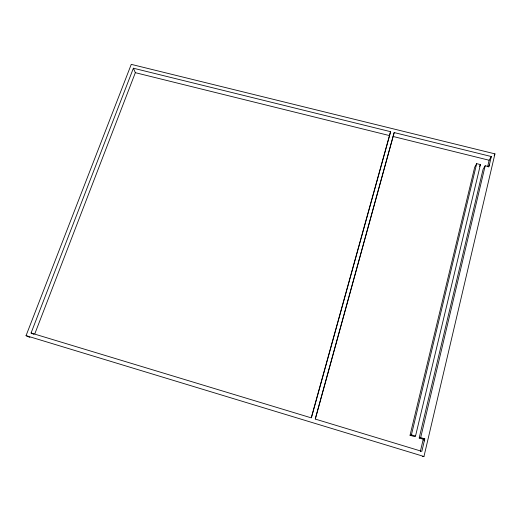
<?xml version="1.0" encoding="UTF-8"?>
<svg xmlns="http://www.w3.org/2000/svg" width="521" height="521" viewBox="0 0 521 521"><rect width="100%" height="100%" fill="white"/><g stroke="black" fill="none" stroke-linecap="round" stroke-linejoin="round"><path stroke-width="0.78" d="M422.27 456.637L423.964 456.487L494.95 153.871L131.266 64.363L26.05 335.648L29.879 337.432M420.681 437.633L485.181 165.769L488.939 166.7L491.336 156.541L394.182 132.568L315.225 419.06L421.841 451.355L424.784 438.864L420.681 437.633L419.197 438.018L483.065 169.377L485.181 165.769M420.33 451.564L423.241 439.236L424.784 438.864M487.689 166.433L489.147 160.247L491.336 156.541M410.047 435.269L411.408 434.846L476.682 163.653L480.447 164.59L415.517 436.077L414.104 436.487L410.047 435.269L474.67 167.28L476.682 163.653M390.548 131.676L389.578 135.603L135.343 72.679L133.389 68.218L390.548 131.676L311.239 417.855L31.071 333.004L133.389 68.218M315.348 418.904L394.182 132.568M311.421 417.712L389.363 136.391M34.79 333.896L135.343 72.679M488.379 166.994L489.336 165.007M479.418 166.401L480.447 164.59M494.136 155.238L494.95 153.871M393.173 136.495L489.147 160.247M411.408 434.846L415.517 436.077M419.197 438.018L423.241 439.236L424.296 440.935M26.05 335.648L423.964 456.487M31.071 333.004L33.813 334.326"/></g></svg>
